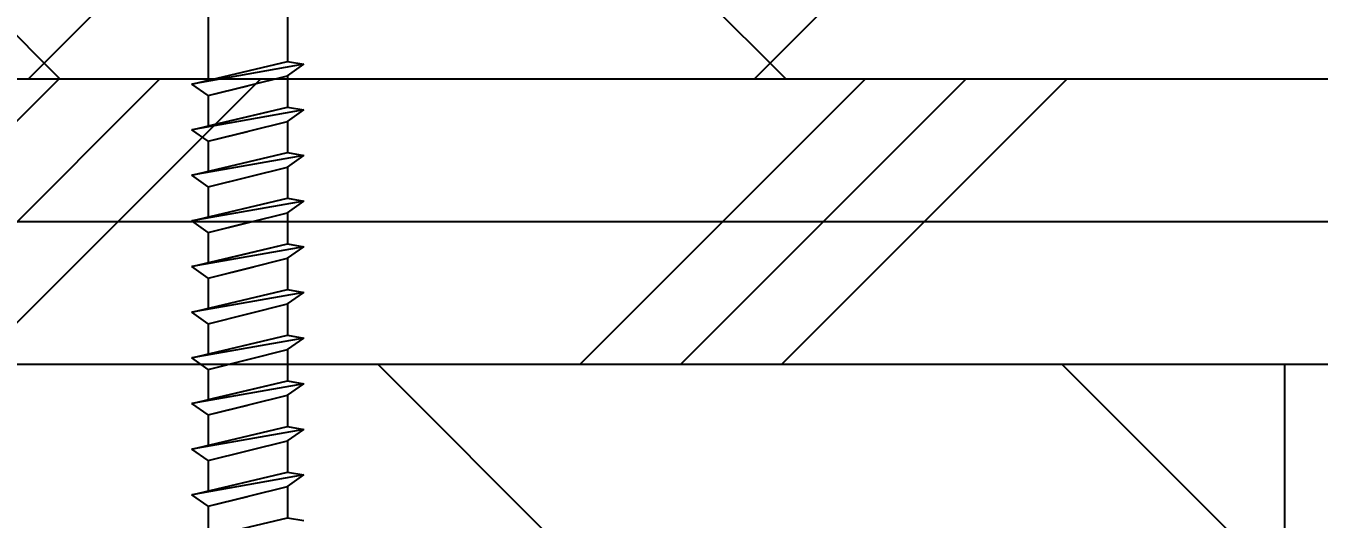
# Model space of a CAD drawing. Header units: inches. Extents: x -2661 to 42767, y -1222 to 9099.
# Drawn here: x 611.764 to 614.599, y 2357.125 to 2358.206 of the extents above; entities that cross this region are included whole.
import ezdxf
from ezdxf import colors
from ezdxf.entities.mleader import LeaderData, LeaderLine
from ezdxf.math import Vec2, Vec3

# ---------------------------------------------------------------- set-up
doc = ezdxf.new("R2010")
doc.units = ezdxf.units.IN
doc.header["$LTSCALE"] = 12
doc.header["$MEASUREMENT"] = 0
doc.layers.get('0').update_dxf_attribs({"linetype": 'CONTINUOUS'})
for name, color, linetype in [('S-ANNO-NOTE', 4, 'CONTINUOUS'), ('S-SIMPSON', 2, 'CONTINUOUS'), ('S-WOOD', 3, 'CONTINUOUS')]:
    doc.layers.add(name, color=color, linetype=linetype)
doc.layers.add('S-HATCH1', color=1, linetype='CONTINUOUS', transparency=0.5)
doc.styles.add('Arial', font='arial.ttf', dxfattribs={"width": 0.85})

# ---------------------------------------------------------------- blocks, each defined once
blk = doc.blocks.new('*U284')
h = blk.add_hatch()
h.set_pattern_fill('GLB', color=1, scale=1.5, pattern_type=2)
h.set_pattern_definition([(0, (0, 0), (0, 1.5), []), (315, (0, 0), (1.5, -3e-16), [2.12132, -2.12132]), (45, (0, 0), (1.5, -2e-16), [2.12132, -2.12132])])
h.paths.add_polyline_path([(0, 0), (5.5, 0), (5.5, 13.5), (0, 13.5)])
at = {"color": 4}
blk.add_lwpolyline([(0, 0), (5.5, 0), (5.5, 13.5), (0, 13.5)], close=True, dxfattribs=at)
blk = doc.blocks.new('SIP SCREW')
at = {"layer": 'S-SIMPSON'}
for p, q in [((-0.087, -0.536), (-0.087, -9.8775)), ((0.087, -0.5316), (0.087, -9.8363))]:
    blk.add_line(p, q, dxfattribs=at)
at = {"layer": 'S-SIMPSON', "color": 1}
for p, q in [((-0.123, -9.886), (0.087, -9.8363)), ((-0.123, -9.886), (0.087, -9.8363)), ((-0.123, -9.886), (0.087, -9.8363)), ((-0.123, -9.886), (0.087, -9.8363)), ((0.087, -9.8363), (0.123, -9.8427)), ((0.087, -9.8363), (0.123, -9.8427)), ((0.087, -9.8363), (0.123, -9.8427)), ((0.087, -9.8363), (0.123, -9.8427)), ((0.123, -9.8427), (-0.123, -9.886)), ((0.123, -9.8427), (-0.123, -9.886)), ((0.123, -9.8427), (-0.123, -9.886)), ((0.123, -9.8427), (-0.123, -9.886)), ((0.087, -9.8679), (0.123, -9.8427)), ((0.087, -9.8679), (0.123, -9.8427)), ((0.087, -9.8679), (0.123, -9.8427)), ((0.087, -9.8679), (0.123, -9.8427)), ((-0.087, -9.9112), (-0.123, -9.886)), ((-0.087, -9.9112), (-0.123, -9.886)), ((-0.087, -9.9112), (-0.123, -9.886)), ((-0.087, -9.9112), (-0.123, -9.886)), ((-0.087, -9.9112), (-0.123, -9.886)), ((-0.087, -9.9112), (0.087, -9.8679)), ((-0.087, -9.9112), (0.087, -9.8679)), ((-0.087, -9.9112), (0.087, -9.8679)), ((-0.087, -9.9112), (0.087, -9.8679)), ((-0.087, -9.9112), (0, -9.8896)), ((0.087, -9.8679), (0.087, -9.9363)), ((0.087, -9.8679), (0.087, -9.9363)), ((0.087, -9.8679), (0.087, -9.9363)), ((0.087, -9.8679), (0.087, -9.9363)), ((0.087, -9.8679), (0.087, -9.9363)), ((0.087, -9.8679), (0.087, -9.9363)), ((0.087, -9.8679), (0.087, -9.9363)), ((0.087, -9.8679), (0.087, -9.9363)), ((0.087, -9.8679), (0.087, -9.9363)), ((0.087, -9.8679), (0.087, -9.9363)), ((0.087, -9.8679), (0.087, -9.9363)), ((0.087, -9.8679), (0.087, -9.9363)), ((0.087, -9.8679), (0.087, -9.9363)), ((0.087, -9.8679), (0.087, -9.9363)), ((-0.087, -9.9112), (-0.087, -9.9775)), ((-0.087, -9.9112), (-0.087, -9.9775)), ((-0.087, -9.9112), (-0.087, -9.9775)), ((-0.087, -9.9112), (-0.087, -9.9775)), ((-0.087, -9.9112), (-0.087, -9.9775)), ((-0.087, -9.9112), (-0.087, -9.9775)), ((-0.087, -9.9112), (-0.087, -9.9775)), ((-0.087, -9.9112), (-0.087, -9.9775)), ((-0.087, -9.9112), (-0.087, -9.9775)), ((-0.087, -9.9112), (-0.087, -9.9775)), ((-0.087, -9.9112), (-0.087, -9.9775)), ((-0.087, -9.9112), (-0.087, -9.9775)), ((-0.087, -9.9112), (-0.087, -9.9775)), ((-0.087, -9.9112), (-0.087, -9.9775)), ((-0.087, -9.9112), (-0.087, -9.9775)), ((-0.087, -9.9112), (-0.087, -9.9775)), ((-0.123, -9.986), (0.087, -9.9363)), ((-0.123, -9.986), (0.087, -9.9363)), ((-0.123, -9.986), (0.087, -9.9363)), ((-0.123, -9.986), (0.087, -9.9363)), ((-0.123, -9.986), (0.087, -9.9363)), ((-0.123, -9.986), (0.087, -9.9363)), ((-0.123, -9.986), (0.087, -9.9363)), ((-0.123, -9.986), (0.087, -9.9363)), ((0.123, -9.9427), (-0.123, -9.986)), ((0.123, -9.9427), (-0.123, -9.986)), ((0.123, -9.9427), (-0.123, -9.986)), ((0.123, -9.9427), (-0.123, -9.986)), ((0.123, -9.9427), (-0.123, -9.986)), ((0.123, -9.9427), (-0.123, -9.986)), ((0.123, -9.9427), (-0.123, -9.986)), ((0.123, -9.9427), (-0.123, -9.986)), ((0.123, -9.9427), (-0.123, -9.986)), ((-0.087, -9.9775), (0.087, -9.9363)), ((0.087, -9.9363), (0.123, -9.9427)), ((0.087, -9.9363), (0.123, -9.9427)), ((0.087, -9.9363), (0.123, -9.9427)), ((0.087, -9.9363), (0.123, -9.9427)), ((0.087, -9.9363), (0.123, -9.9427)), ((0.087, -9.9363), (0.123, -9.9427)), ((0.087, -9.9363), (0.123, -9.9427)), ((0.087, -9.9363), (0.123, -9.9427)), ((0.087, -9.9363), (0.123, -9.9427)), ((0.087, -9.9679), (0.123, -9.9427)), ((0.087, -9.9679), (0.123, -9.9427)), ((0.087, -9.9679), (0.123, -9.9427)), ((0.087, -9.9679), (0.123, -9.9427)), ((0.087, -9.9679), (0.123, -9.9427)), ((0.087, -9.9679), (0.123, -9.9427)), ((0.087, -9.9679), (0.123, -9.9427)), ((0.087, -9.9679), (0.123, -9.9427)), ((0.087, -9.9679), (0.123, -9.9427)), ((-0.087, -10.0112), (0.087, -9.9679)), ((-0.087, -10.0112), (0.087, -9.9679)), ((-0.087, -10.0112), (0.087, -9.9679)), ((-0.087, -10.0112), (0.087, -9.9679)), ((-0.087, -10.0112), (0.087, -9.9679)), ((-0.087, -10.0112), (0.087, -9.9679)), ((-0.087, -10.0112), (0.087, -9.9679)), ((-0.087, -10.0112), (0.087, -9.9679)), ((-0.087, -10.0112), (0.087, -9.9679)), ((0.087, -9.9679), (0.087, -10.0363)), ((0.087, -9.9679), (0.087, -10.0363)), ((0.087, -9.9679), (0.087, -10.0363)), ((0.087, -9.9679), (0.087, -10.0363)), ((0.087, -9.9679), (0.087, -10.0363)), ((0.087, -9.9679), (0.087, -10.0363)), ((0.087, -9.9679), (0.087, -10.0363)), ((0.087, -9.9679), (0.087, -10.0363)), ((0.087, -9.9679), (0.087, -10.0363)), ((0.087, -9.9679), (0.087, -10.0363)), ((0.087, -9.9679), (0.087, -10.0363)), ((0.087, -9.9679), (0.087, -10.0363)), ((0.087, -9.9679), (0.087, -10.0363)), ((0.087, -9.9679), (0.087, -10.0363)), ((0.087, -9.9679), (0.087, -10.0363)), ((0.087, -9.9679), (0.087, -10.0363)), ((0.087, -9.9679), (0.087, -10.0363)), ((0.087, -9.9679), (0.087, -10.0363)), ((0.087, -9.9679), (0.087, -10.0363)), ((0.087, -9.9679), (0.087, -10.0363)), ((0.087, -9.9679), (0.087, -10.0363)), ((-0.087, -10.0112), (-0.123, -9.986)), ((-0.087, -10.0112), (-0.123, -9.986)), ((-0.087, -10.0112), (-0.123, -9.986)), ((-0.087, -10.0112), (-0.123, -9.986)), ((-0.087, -10.0112), (-0.123, -9.986)), ((-0.087, -10.0112), (-0.123, -9.986)), ((-0.087, -10.0112), (-0.123, -9.986)), ((-0.087, -10.0112), (-0.123, -9.986)), ((-0.087, -10.0112), (-0.123, -9.986)), ((-0.087, -10.0112), (-0.123, -9.986)), ((-0.087, -10.0112), (-0.123, -9.986)), ((-0.087, -10.0112), (-0.123, -9.986)), ((-0.087, -10.0112), (-0.123, -9.986)), ((-0.087, -10.0112), (0.013, -9.9863)), ((-0.087, -10.0112), (0.013, -9.9863)), ((-0.087, -10.0112), (0.013, -9.9863)), ((-0.087, -10.0112), (0, -9.9896)), ((-0.087, -10.0112), (-0.087, -10.0775)), ((-0.087, -10.0112), (-0.087, -10.0775)), ((-0.087, -10.0112), (-0.087, -10.0775)), ((-0.087, -10.0112), (-0.087, -10.0775)), ((-0.087, -10.0112), (-0.087, -10.0775)), ((-0.087, -10.0112), (-0.087, -10.0775)), ((-0.087, -10.0112), (-0.087, -10.0775)), ((-0.087, -10.0112), (-0.087, -10.0775)), ((-0.087, -10.0112), (-0.087, -10.0775)), ((-0.087, -10.0112), (-0.087, -10.0775)), ((-0.087, -10.0112), (-0.087, -10.0775)), ((-0.087, -10.0112), (-0.087, -10.0775)), ((-0.087, -10.0112), (-0.087, -10.0775)), ((-0.087, -10.0112), (-0.087, -10.0775)), ((-0.087, -10.0112), (-0.087, -10.0775)), ((-0.087, -10.0112), (-0.087, -10.0775)), ((-0.087, -10.0112), (-0.087, -10.0775)), ((-0.087, -10.0112), (-0.087, -10.0775)), ((-0.087, -10.0112), (-0.087, -10.0775)), ((-0.087, -10.0112), (-0.087, -10.0775)), ((-0.087, -10.0112), (-0.087, -10.0775)), ((-0.123, -10.086), (0.087, -10.0363)), ((-0.123, -10.086), (0.087, -10.0363)), ((-0.123, -10.086), (0.087, -10.0363)), ((-0.123, -10.086), (0.087, -10.0363)), ((-0.123, -10.086), (0.087, -10.0363)), ((-0.123, -10.086), (0.087, -10.0363)), ((-0.123, -10.086), (0.087, -10.0363)), ((-0.123, -10.086), (0.087, -10.0363)), ((-0.123, -10.086), (0.087, -10.0363)), ((-0.123, -10.086), (0.087, -10.0363)), ((-0.123, -10.086), (0.087, -10.0363)), ((-0.123, -10.086), (0.087, -10.0363)), ((0.123, -10.0427), (-0.123, -10.086)), ((0.123, -10.0427), (-0.123, -10.086)), ((0.123, -10.0427), (-0.123, -10.086)), ((0.123, -10.0427), (-0.123, -10.086)), ((0.123, -10.0427), (-0.123, -10.086)), ((0.123, -10.0427), (-0.123, -10.086)), ((0.123, -10.0427), (-0.123, -10.086)), ((0.123, -10.0427), (-0.123, -10.086)), ((0.123, -10.0427), (-0.123, -10.086)), ((0.123, -10.0427), (-0.123, -10.086)), ((0.123, -10.0427), (-0.123, -10.086)), ((0.123, -10.0427), (-0.123, -10.086)), ((0.087, -10.0363), (0.123, -10.0427)), ((0.087, -10.0363), (0.123, -10.0427)), ((0.087, -10.0363), (0.123, -10.0427)), ((0.087, -10.0363), (0.123, -10.0427)), ((0.087, -10.0363), (0.123, -10.0427)), ((0.087, -10.0363), (0.123, -10.0427)), ((0.087, -10.0363), (0.123, -10.0427)), ((0.087, -10.0363), (0.123, -10.0427)), ((0.087, -10.0363), (0.123, -10.0427)), ((0.087, -10.0363), (0.123, -10.0427)), ((0.087, -10.0363), (0.123, -10.0427)), ((0.087, -10.0363), (0.123, -10.0427)), ((0.087, -10.0679), (0.123, -10.0427)), ((0.087, -10.0679), (0.123, -10.0427)), ((0.087, -10.0679), (0.123, -10.0427)), ((0.087, -10.0679), (0.123, -10.0427)), ((0.087, -10.0679), (0.123, -10.0427)), ((0.087, -10.0679), (0.123, -10.0427)), ((0.087, -10.0679), (0.123, -10.0427)), ((0.087, -10.0679), (0.123, -10.0427)), ((0.087, -10.0679), (0.123, -10.0427)), ((0.087, -10.0679), (0.123, -10.0427)), ((0.087, -10.0679), (0.123, -10.0427)), ((0.087, -10.0679), (0.123, -10.0427)), ((-0.087, -10.1112), (-0.123, -10.086)), ((-0.087, -10.1112), (-0.123, -10.086)), ((-0.087, -10.1112), (-0.123, -10.086)), ((-0.087, -10.1112), (-0.123, -10.086)), ((-0.087, -10.1112), (-0.123, -10.086)), ((-0.087, -10.1112), (-0.123, -10.086)), ((-0.087, -10.1112), (-0.123, -10.086)), ((-0.087, -10.1112), (-0.123, -10.086)), ((-0.087, -10.1112), (-0.123, -10.086)), ((-0.087, -10.1112), (-0.123, -10.086)), ((-0.087, -10.1112), (-0.123, -10.086)), ((-0.087, -10.1112), (-0.123, -10.086)), ((-0.087, -10.1112), (-0.123, -10.086)), ((-0.087, -10.1112), (-0.123, -10.086)), ((-0.087, -10.1112), (-0.123, -10.086)), ((-0.087, -10.1112), (0.087, -10.0679)), ((-0.087, -10.1112), (0.087, -10.0679)), ((-0.087, -10.1112), (0.087, -10.0679)), ((-0.087, -10.1112), (0.087, -10.0679)), ((-0.087, -10.1112), (0.087, -10.0679)), ((-0.087, -10.1112), (0.087, -10.0679)), ((-0.087, -10.1112), (0.087, -10.0679)), ((-0.087, -10.1112), (0.087, -10.0679)), ((-0.087, -10.1112), (0.087, -10.0679)), ((-0.087, -10.1112), (0.087, -10.0679)), ((-0.087, -10.1112), (0.087, -10.0679)), ((-0.087, -10.1112), (0.087, -10.0679)), ((-0.087, -10.1112), (0.013, -10.0863)), ((-0.087, -10.1112), (0.013, -10.0863)), ((-0.087, -10.1112), (0.013, -10.0863)), ((0.087, -10.0679), (0.087, -10.1363)), ((0.087, -10.0679), (0.087, -10.1363)), ((0.087, -10.0679), (0.087, -10.1363)), ((0.087, -10.0679), (0.087, -10.1363)), ((0.087, -10.0679), (0.087, -10.1363)), ((0.087, -10.0679), (0.087, -10.1363)), ((0.087, -10.0679), (0.087, -10.1363)), ((0.087, -10.0679), (0.087, -10.1363)), ((0.087, -10.0679), (0.087, -10.1363)), ((0.087, -10.0679), (0.087, -10.1363)), ((0.087, -10.0679), (0.087, -10.1363)), ((0.087, -10.0679), (0.087, -10.1363)), ((0.087, -10.0679), (0.087, -10.1363)), ((0.087, -10.0679), (0.087, -10.1363)), ((0.087, -10.0679), (0.087, -10.1363)), ((0.087, -10.0679), (0.087, -10.1363)), ((0.087, -10.0679), (0.087, -10.1363)), ((0.087, -10.0679), (0.087, -10.1363)), ((0.087, -10.0679), (0.087, -10.1363)), ((0.087, -10.0679), (0.087, -10.1363)), ((0.087, -10.0679), (0.087, -10.1363)), ((0.087, -10.0679), (0.087, -10.1363)), ((0.087, -10.0679), (0.087, -10.1363)), ((0.087, -10.0679), (0.087, -10.1363)), ((0.087, -10.0679), (0.087, -10.1363)), ((-0.087, -10.1112), (-0.087, -10.1775)), ((-0.087, -10.1112), (-0.087, -10.1775)), ((-0.087, -10.1112), (-0.087, -10.1775)), ((-0.087, -10.1112), (-0.087, -10.1775)), ((-0.087, -10.1112), (-0.087, -10.1775)), ((-0.087, -10.1112), (-0.087, -10.1775)), ((-0.087, -10.1112), (-0.087, -10.1775)), ((-0.087, -10.1112), (-0.087, -10.1775)), ((-0.087, -10.1112), (-0.087, -10.1775)), ((-0.087, -10.1112), (-0.087, -10.1775)), ((-0.087, -10.1112), (-0.087, -10.1775)), ((-0.087, -10.1112), (-0.087, -10.1775)), ((-0.087, -10.1112), (-0.087, -10.1775)), ((-0.087, -10.1112), (-0.087, -10.1775)), ((-0.087, -10.1112), (-0.087, -10.1775)), ((-0.087, -10.1112), (-0.087, -10.1775)), ((-0.087, -10.1112), (-0.087, -10.1775)), ((-0.087, -10.1112), (-0.087, -10.1775)), ((-0.087, -10.1112), (-0.087, -10.1775)), ((-0.087, -10.1112), (-0.087, -10.1775)), ((-0.087, -10.1112), (-0.087, -10.1775)), ((-0.087, -10.1112), (-0.087, -10.1775)), ((-0.087, -10.1112), (-0.087, -10.1775)), ((-0.087, -10.1112), (-0.087, -10.1775)), ((-0.087, -10.1112), (-0.087, -10.1775)), ((-0.123, -10.186), (0.087, -10.1363)), ((-0.123, -10.186), (0.087, -10.1363)), ((-0.123, -10.186), (0.087, -10.1363)), ((-0.123, -10.186), (0.087, -10.1363)), ((-0.123, -10.186), (0.087, -10.1363)), ((-0.123, -10.186), (0.087, -10.1363)), ((-0.123, -10.186), (0.087, -10.1363)), ((-0.123, -10.186), (0.087, -10.1363)), ((-0.123, -10.186), (0.087, -10.1363)), ((-0.123, -10.186), (0.087, -10.1363)), ((-0.123, -10.186), (0.087, -10.1363)), ((-0.123, -10.186), (0.087, -10.1363)), ((-0.123, -10.186), (0.087, -10.1363)), ((-0.123, -10.186), (0.087, -10.1363)), ((-0.123, -10.186), (0.087, -10.1363)), ((-0.123, -10.186), (0.087, -10.1363)), ((-0.123, -10.186), (0.087, -10.1363)), ((-0.123, -10.186), (0.087, -10.1363)), ((-0.123, -10.186), (0.087, -10.1363)), ((0.123, -10.1427), (-0.123, -10.186)), ((0.123, -10.1427), (-0.123, -10.186)), ((0.123, -10.1427), (-0.123, -10.186)), ((0.123, -10.1427), (-0.123, -10.186)), ((0.123, -10.1427), (-0.123, -10.186)), ((0.123, -10.1427), (-0.123, -10.186)), ((0.123, -10.1427), (-0.123, -10.186)), ((0.123, -10.1427), (-0.123, -10.186)), ((0.123, -10.1427), (-0.123, -10.186)), ((0.123, -10.1427), (-0.123, -10.186)), ((0.123, -10.1427), (-0.123, -10.186)), ((0.123, -10.1427), (-0.123, -10.186)), ((0.123, -10.1427), (-0.123, -10.186)), ((0.123, -10.1427), (-0.123, -10.186)), ((0.123, -10.1427), (-0.123, -10.186)), ((0.123, -10.1427), (-0.123, -10.186)), ((0.123, -10.1427), (-0.123, -10.186)), ((0.123, -10.1427), (-0.123, -10.186)), ((0.123, -10.1427), (-0.123, -10.186)), ((0.087, -10.1363), (0.123, -10.1427)), ((0.087, -10.1363), (0.123, -10.1427)), ((0.087, -10.1363), (0.123, -10.1427)), ((0.087, -10.1363), (0.123, -10.1427)), ((0.087, -10.1363), (0.123, -10.1427)), ((0.087, -10.1363), (0.123, -10.1427)), ((0.087, -10.1363), (0.123, -10.1427)), ((0.087, -10.1363), (0.123, -10.1427)), ((0.087, -10.1363), (0.123, -10.1427)), ((0.087, -10.1363), (0.123, -10.1427)), ((0.087, -10.1363), (0.123, -10.1427)), ((0.087, -10.1363), (0.123, -10.1427)), ((0.087, -10.1363), (0.123, -10.1427)), ((0.087, -10.1363), (0.123, -10.1427)), ((0.087, -10.1363), (0.123, -10.1427)), ((0.087, -10.1363), (0.123, -10.1427)), ((0.087, -10.1363), (0.123, -10.1427)), ((0.087, -10.1363), (0.123, -10.1427)), ((0.087, -10.1363), (0.123, -10.1427)), ((0.087, -10.1679), (0.123, -10.1427)), ((0.087, -10.1679), (0.123, -10.1427)), ((0.087, -10.1679), (0.123, -10.1427)), ((0.087, -10.1679), (0.123, -10.1427)), ((0.087, -10.1679), (0.123, -10.1427)), ((0.087, -10.1679), (0.123, -10.1427)), ((0.087, -10.1679), (0.123, -10.1427)), ((0.087, -10.1679), (0.123, -10.1427)), ((0.087, -10.1679), (0.123, -10.1427)), ((0.087, -10.1679), (0.123, -10.1427)), ((0.087, -10.1679), (0.123, -10.1427)), ((0.087, -10.1679), (0.123, -10.1427)), ((0.087, -10.1679), (0.123, -10.1427)), ((0.087, -10.1679), (0.123, -10.1427)), ((0.087, -10.1679), (0.123, -10.1427)), ((0.087, -10.1679), (0.123, -10.1427)), ((0.087, -10.1679), (0.123, -10.1427)), ((0.087, -10.1679), (0.123, -10.1427)), ((0.087, -10.1679), (0.123, -10.1427)), ((-0.087, -10.2112), (0.087, -10.1679)), ((-0.087, -10.2112), (0.087, -10.1679)), ((-0.087, -10.2112), (0.087, -10.1679)), ((-0.087, -10.2112), (0.087, -10.1679)), ((-0.087, -10.2112), (0.087, -10.1679)), ((-0.087, -10.2112), (0.087, -10.1679)), ((-0.087, -10.2112), (0.087, -10.1679)), ((-0.087, -10.2112), (0.087, -10.1679)), ((-0.087, -10.2112), (0.087, -10.1679)), ((-0.087, -10.2112), (0.087, -10.1679)), ((-0.087, -10.2112), (0.087, -10.1679)), ((-0.087, -10.2112), (0.087, -10.1679)), ((-0.087, -10.2112), (0.087, -10.1679)), ((-0.087, -10.2112), (0.087, -10.1679)), ((-0.087, -10.2112), (0.087, -10.1679)), ((-0.087, -10.2112), (0.087, -10.1679)), ((-0.087, -10.2112), (0.087, -10.1679)), ((-0.087, -10.2112), (0.087, -10.1679)), ((-0.087, -10.2112), (0.087, -10.1679)), ((0.087, -10.1679), (0.087, -10.2363)), ((0.087, -10.1679), (0.087, -10.2363)), ((0.087, -10.1679), (0.087, -10.2363)), ((0.087, -10.1679), (0.087, -10.2363)), ((0.087, -10.1679), (0.087, -10.2363)), ((0.087, -10.1679), (0.087, -10.2363)), ((0.087, -10.1679), (0.087, -10.2363)), ((0.087, -10.1679), (0.087, -10.2363)), ((0.087, -10.1679), (0.087, -10.2363)), ((0.087, -10.1679), (0.087, -10.2363)), ((0.087, -10.1679), (0.087, -10.2363)), ((0.087, -10.1679), (0.087, -10.2363)), ((-0.087, -10.2112), (-0.123, -10.186)), ((-0.087, -10.2112), (-0.123, -10.186)), ((-0.087, -10.2112), (-0.123, -10.186)), ((-0.087, -10.2112), (-0.123, -10.186)), ((-0.087, -10.2112), (-0.123, -10.186)), ((-0.087, -10.2112), (-0.123, -10.186)), ((-0.087, -10.2112), (-0.123, -10.186)), ((-0.087, -10.2112), (-0.123, -10.186)), ((-0.087, -10.2112), (-0.123, -10.186)), ((-0.087, -10.2112), (-0.123, -10.186)), ((-0.087, -10.2112), (-0.123, -10.186)), ((-0.087, -10.2112), (-0.123, -10.186)), ((-0.087, -10.2112), (-0.123, -10.186)), ((-0.087, -10.2112), (-0.123, -10.186)), ((-0.087, -10.2112), (-0.123, -10.186)), ((-0.087, -10.2112), (-0.123, -10.186)), ((-0.087, -10.2112), (-0.123, -10.186)), ((-0.087, -10.2112), (-0.123, -10.186)), ((-0.087, -10.2112), (-0.123, -10.186)), ((-0.087, -10.2112), (-0.123, -10.186)), ((-0.087, -10.2112), (-0.123, -10.186)), ((-0.087, -10.2112), (-0.123, -10.186)), ((-0.087, -10.2112), (-0.123, -10.186)), ((-0.087, -10.2112), (0, -10.1896)), ((-0.087, -10.2112), (0, -10.1896)), ((-0.087, -10.2112), (0, -10.1896)), ((-0.087, -10.2112), (0, -10.1896)), ((-0.087, -10.2112), (-0.087, -10.2775)), ((-0.087, -10.2112), (-0.087, -10.2775)), ((-0.087, -10.2112), (-0.087, -10.2775)), ((-0.087, -10.2112), (-0.087, -10.2775)), ((-0.087, -10.2112), (-0.087, -10.2775)), ((-0.087, -10.2112), (-0.087, -10.2775)), ((-0.087, -10.2112), (-0.087, -10.2775)), ((-0.087, -10.2112), (-0.087, -10.2775)), ((-0.087, -10.2112), (-0.087, -10.2775)), ((-0.087, -10.2112), (-0.087, -10.2775)), ((-0.087, -10.2112), (-0.087, -10.2775)), ((-0.087, -10.2112), (-0.087, -10.2775)), ((-0.087, -10.2112), (-0.087, -10.2775)), ((-0.087, -10.2112), (-0.087, -10.2775)), ((-0.123, -10.286), (0.087, -10.2363)), ((-0.123, -10.286), (0.087, -10.2363)), ((-0.123, -10.286), (0.087, -10.2363)), ((-0.123, -10.286), (0.087, -10.2363)), ((-0.123, -10.286), (0.087, -10.2363)), ((-0.123, -10.286), (0.087, -10.2363)), ((-0.123, -10.286), (0.087, -10.2363)), ((-0.123, -10.286), (0.087, -10.2363)), ((0.123, -10.2427), (-0.123, -10.286)), ((0.123, -10.2427), (-0.123, -10.286)), ((0.123, -10.2427), (-0.123, -10.286)), ((0.123, -10.2427), (-0.123, -10.286)), ((0.123, -10.2427), (-0.123, -10.286)), ((0.123, -10.2427), (-0.123, -10.286)), ((0.123, -10.2427), (-0.123, -10.286)), ((0.123, -10.2427), (-0.123, -10.286)), ((0.123, -10.2427), (-0.123, -10.286)), ((-0.087, -10.2775), (0.087, -10.2363)), ((0.087, -10.2363), (0.123, -10.2427)), ((0.087, -10.2363), (0.123, -10.2427)), ((0.087, -10.2363), (0.123, -10.2427)), ((0.087, -10.2363), (0.123, -10.2427)), ((0.087, -10.2363), (0.123, -10.2427)), ((0.087, -10.2363), (0.123, -10.2427)), ((0.087, -10.2363), (0.123, -10.2427)), ((0.087, -10.2363), (0.123, -10.2427)), ((0.087, -10.2363), (0.123, -10.2427)), ((0.087, -10.2679), (0.123, -10.2427)), ((0.087, -10.2679), (0.123, -10.2427)), ((0.087, -10.2679), (0.123, -10.2427)), ((0.087, -10.2679), (0.123, -10.2427)), ((0.087, -10.2679), (0.123, -10.2427)), ((0.087, -10.2679), (0.123, -10.2427)), ((0.087, -10.2679), (0.123, -10.2427)), ((0.087, -10.2679), (0.123, -10.2427)), ((0.087, -10.2679), (0.123, -10.2427)), ((-0.087, -10.3112), (-0.123, -10.286)), ((-0.087, -10.3112), (-0.123, -10.286)), ((-0.087, -10.3112), (-0.123, -10.286)), ((-0.087, -10.3112), (-0.123, -10.286)), ((-0.087, -10.3112), (-0.123, -10.286)), ((-0.087, -10.3112), (-0.123, -10.286)), ((-0.087, -10.3112), (-0.123, -10.286)), ((-0.087, -10.3112), (-0.123, -10.286)), ((-0.087, -10.3112), (-0.123, -10.286)), ((-0.087, -10.3112), (-0.123, -10.286)), ((-0.087, -10.3112), (-0.123, -10.286)), ((-0.087, -10.3112), (-0.123, -10.286)), ((-0.087, -10.3112), (-0.123, -10.286)), ((-0.087, -10.3112), (0.087, -10.2679)), ((-0.087, -10.3112), (0.087, -10.2679)), ((-0.087, -10.3112), (0.087, -10.2679)), ((-0.087, -10.3112), (0.087, -10.2679)), ((-0.087, -10.3112), (0.087, -10.2679)), ((-0.087, -10.3112), (0.087, -10.2679)), ((-0.087, -10.3112), (0.087, -10.2679)), ((-0.087, -10.3112), (0.087, -10.2679)), ((-0.087, -10.3112), (0.087, -10.2679)), ((-0.087, -10.3112), (0.013, -10.2863)), ((-0.087, -10.3112), (0.013, -10.2863)), ((-0.087, -10.3112), (0.013, -10.2863)), ((-0.087, -10.3112), (0, -10.2896)), ((0.087, -10.2679), (0.087, -10.3363)), ((0.087, -10.2679), (0.087, -10.3363)), ((0.087, -10.2679), (0.087, -10.3363)), ((0.087, -10.2679), (0.087, -10.3363)), ((0.087, -10.2679), (0.087, -10.3363)), ((0.087, -10.2679), (0.087, -10.3363)), ((0.087, -10.2679), (0.087, -10.3363)), ((0.087, -10.2679), (0.087, -10.3363)), ((0.087, -10.2679), (0.087, -10.3363)), ((0.087, -10.2679), (0.087, -10.3363)), ((0.087, -10.2679), (0.087, -10.3363)), ((0.087, -10.2679), (0.087, -10.3363)), ((0.087, -10.2679), (0.087, -10.3363)), ((0.087, -10.2679), (0.087, -10.3363)), ((0.087, -10.2679), (0.087, -10.3363)), ((0.087, -10.2679), (0.087, -10.3363)), ((0.087, -10.2679), (0.087, -10.3363)), ((-0.087, -10.3112), (-0.087, -10.3775)), ((-0.087, -10.3112), (-0.087, -10.3775)), ((-0.087, -10.3112), (-0.087, -10.3775)), ((-0.087, -10.3112), (-0.087, -10.3775)), ((-0.087, -10.3112), (-0.087, -10.3775)), ((-0.087, -10.3112), (-0.087, -10.3775)), ((-0.087, -10.3112), (-0.087, -10.3775)), ((-0.087, -10.3112), (-0.087, -10.3775)), ((-0.087, -10.3112), (-0.087, -10.3775)), ((-0.087, -10.3112), (-0.087, -10.3775)), ((-0.087, -10.3112), (-0.087, -10.3775)), ((-0.087, -10.3112), (-0.087, -10.3775)), ((-0.087, -10.3112), (-0.087, -10.3775)), ((-0.087, -10.3112), (-0.087, -10.3775)), ((-0.087, -10.3112), (-0.087, -10.3775)), ((-0.087, -10.3112), (-0.087, -10.3775)), ((-0.123, -10.386), (0.087, -10.3363)), ((-0.123, -10.386), (0.087, -10.3363)), ((-0.123, -10.386), (0.087, -10.3363)), ((-0.123, -10.386), (0.087, -10.3363)), ((-0.123, -10.386), (0.087, -10.3363)), ((-0.123, -10.386), (0.087, -10.3363)), ((-0.123, -10.386), (0.087, -10.3363)), ((-0.123, -10.386), (0.087, -10.3363)), ((-0.123, -10.386), (0.087, -10.3363)), ((-0.123, -10.386), (0.087, -10.3363)), ((-0.123, -10.386), (0.087, -10.3363)), ((-0.123, -10.386), (0.087, -10.3363)), ((0.123, -10.3427), (-0.123, -10.386)), ((0.123, -10.3427), (-0.123, -10.386)), ((0.123, -10.3427), (-0.123, -10.386)), ((0.123, -10.3427), (-0.123, -10.386)), ((0.123, -10.3427), (-0.123, -10.386)), ((0.123, -10.3427), (-0.123, -10.386)), ((0.123, -10.3427), (-0.123, -10.386)), ((0.123, -10.3427), (-0.123, -10.386)), ((0.123, -10.3427), (-0.123, -10.386)), ((0.123, -10.3427), (-0.123, -10.386)), ((0.123, -10.3427), (-0.123, -10.386)), ((0.123, -10.3427), (-0.123, -10.386)), ((0.087, -10.3363), (0.123, -10.3427)), ((0.087, -10.3363), (0.123, -10.3427)), ((0.087, -10.3363), (0.123, -10.3427)), ((0.087, -10.3363), (0.123, -10.3427)), ((0.087, -10.3363), (0.123, -10.3427)), ((0.087, -10.3363), (0.123, -10.3427)), ((0.087, -10.3363), (0.123, -10.3427)), ((0.087, -10.3363), (0.123, -10.3427)), ((0.087, -10.3363), (0.123, -10.3427)), ((0.087, -10.3363), (0.123, -10.3427)), ((0.087, -10.3363), (0.123, -10.3427)), ((0.087, -10.3363), (0.123, -10.3427)), ((0.087, -10.3679), (0.123, -10.3427)), ((0.087, -10.3679), (0.123, -10.3427)), ((0.087, -10.3679), (0.123, -10.3427)), ((0.087, -10.3679), (0.123, -10.3427)), ((0.087, -10.3679), (0.123, -10.3427)), ((0.087, -10.3679), (0.123, -10.3427)), ((0.087, -10.3679), (0.123, -10.3427)), ((0.087, -10.3679), (0.123, -10.3427)), ((0.087, -10.3679), (0.123, -10.3427)), ((0.087, -10.3679), (0.123, -10.3427)), ((0.087, -10.3679), (0.123, -10.3427)), ((0.087, -10.3679), (0.123, -10.3427)), ((-0.087, -10.4112), (0.087, -10.3679)), ((-0.087, -10.4112), (0.087, -10.3679)), ((-0.087, -10.4112), (0.087, -10.3679)), ((-0.087, -10.4112), (0.087, -10.3679)), ((-0.087, -10.4112), (0.087, -10.3679)), ((-0.087, -10.4112), (0.087, -10.3679)), ((-0.087, -10.4112), (0.087, -10.3679)), ((-0.087, -10.4112), (0.087, -10.3679)), ((-0.087, -10.4112), (0.087, -10.3679)), ((-0.087, -10.4112), (0.087, -10.3679)), ((-0.087, -10.4112), (0.087, -10.3679)), ((-0.087, -10.4112), (0.087, -10.3679)), ((0.087, -10.3679), (0.087, -10.4363)), ((0.087, -10.3679), (0.087, -10.4363)), ((0.087, -10.3679), (0.087, -10.4363)), ((0.087, -10.3679), (0.087, -10.4363)), ((0.087, -10.3679), (0.087, -10.4363)), ((0.087, -10.3679), (0.087, -10.4363)), ((0.087, -10.3679), (0.087, -10.4363)), ((0.087, -10.3679), (0.087, -10.4363)), ((0.087, -10.3679), (0.087, -10.4363)), ((0.087, -10.3679), (0.087, -10.4363)), ((0.087, -10.3679), (0.087, -10.4363)), ((0.087, -10.3679), (0.087, -10.4363)), ((0.087, -10.3679), (0.087, -10.4363)), ((0.087, -10.3679), (0.087, -10.4363)), ((0.087, -10.3679), (0.087, -10.4363)), ((0.087, -10.3679), (0.087, -10.4363)), ((0.087, -10.3679), (0.087, -10.4363)), ((-0.087, -10.4112), (-0.123, -10.386)), ((-0.087, -10.4112), (-0.123, -10.386)), ((-0.087, -10.4112), (-0.123, -10.386)), ((-0.087, -10.4112), (-0.123, -10.386)), ((-0.087, -10.4112), (-0.123, -10.386)), ((-0.087, -10.4112), (-0.123, -10.386)), ((-0.087, -10.4112), (-0.123, -10.386)), ((-0.087, -10.4112), (-0.123, -10.386)), ((-0.087, -10.4112), (-0.123, -10.386)), ((-0.087, -10.4112), (-0.123, -10.386)), ((-0.087, -10.4112), (-0.123, -10.386)), ((-0.087, -10.4112), (-0.123, -10.386)), ((-0.087, -10.4112), (-0.087, -10.4775)), ((-0.087, -10.4112), (-0.087, -10.4775)), ((-0.087, -10.4112), (-0.087, -10.4775)), ((-0.087, -10.4112), (-0.087, -10.4775)), ((-0.087, -10.4112), (-0.087, -10.4775)), ((-0.087, -10.4112), (-0.087, -10.4775)), ((-0.087, -10.4112), (-0.087, -10.4775)), ((-0.087, -10.4112), (-0.087, -10.4775)), ((-0.087, -10.4112), (-0.087, -10.4775)), ((-0.087, -10.4112), (-0.087, -10.4775)), ((-0.087, -10.4112), (-0.087, -10.4775)), ((-0.087, -10.4112), (-0.087, -10.4775)), ((-0.087, -10.4112), (-0.087, -10.4775)), ((-0.087, -10.4112), (-0.087, -10.4775)), ((-0.087, -10.4112), (-0.087, -10.4775)), ((-0.087, -10.4112), (-0.087, -10.4775)), ((-0.087, -10.4112), (-0.087, -10.4775)), ((-0.123, -10.486), (0.087, -10.4363)), ((-0.123, -10.486), (0.087, -10.4363)), ((-0.123, -10.486), (0.087, -10.4363)), ((-0.123, -10.486), (0.087, -10.4363)), ((-0.123, -10.486), (0.087, -10.4363)), ((-0.123, -10.486), (0.087, -10.4363)), ((-0.123, -10.486), (0.087, -10.4363)), ((-0.123, -10.486), (0.087, -10.4363)), ((-0.123, -10.486), (0.087, -10.4363)), ((-0.123, -10.486), (0.087, -10.4363)), ((-0.123, -10.486), (0.087, -10.4363)), ((-0.123, -10.486), (0.087, -10.4363)), ((-0.123, -10.486), (0.087, -10.4363)), ((-0.123, -10.486), (0.087, -10.4363)), ((-0.123, -10.486), (0.087, -10.4363)), ((0.123, -10.4427), (-0.123, -10.486)), ((0.123, -10.4427), (-0.123, -10.486)), ((0.123, -10.4427), (-0.123, -10.486)), ((0.123, -10.4427), (-0.123, -10.486)), ((0.123, -10.4427), (-0.123, -10.486)), ((0.123, -10.4427), (-0.123, -10.486)), ((0.123, -10.4427), (-0.123, -10.486)), ((0.123, -10.4427), (-0.123, -10.486)), ((0.123, -10.4427), (-0.123, -10.486)), ((0.123, -10.4427), (-0.123, -10.486)), ((0.123, -10.4427), (-0.123, -10.486)), ((0.123, -10.4427), (-0.123, -10.486)), ((0.123, -10.4427), (-0.123, -10.486)), ((0.123, -10.4427), (-0.123, -10.486)), ((0.123, -10.4427), (-0.123, -10.486)), ((0.087, -10.4363), (0.123, -10.4427)), ((0.087, -10.4363), (0.123, -10.4427)), ((0.087, -10.4363), (0.123, -10.4427)), ((0.087, -10.4363), (0.123, -10.4427)), ((0.087, -10.4363), (0.123, -10.4427)), ((0.087, -10.4363), (0.123, -10.4427)), ((0.087, -10.4363), (0.123, -10.4427)), ((0.087, -10.4363), (0.123, -10.4427)), ((0.087, -10.4363), (0.123, -10.4427)), ((0.087, -10.4363), (0.123, -10.4427)), ((0.087, -10.4363), (0.123, -10.4427)), ((0.087, -10.4363), (0.123, -10.4427)), ((0.087, -10.4363), (0.123, -10.4427)), ((0.087, -10.4363), (0.123, -10.4427)), ((0.087, -10.4363), (0.123, -10.4427)), ((0.087, -10.4679), (0.123, -10.4427)), ((0.087, -10.4679), (0.123, -10.4427)), ((0.087, -10.4679), (0.123, -10.4427)), ((0.087, -10.4679), (0.123, -10.4427)), ((0.087, -10.4679), (0.123, -10.4427)), ((0.087, -10.4679), (0.123, -10.4427)), ((0.087, -10.4679), (0.123, -10.4427)), ((0.087, -10.4679), (0.123, -10.4427)), ((0.087, -10.4679), (0.123, -10.4427)), ((0.087, -10.4679), (0.123, -10.4427)), ((0.087, -10.4679), (0.123, -10.4427)), ((0.087, -10.4679), (0.123, -10.4427)), ((0.087, -10.4679), (0.123, -10.4427)), ((0.087, -10.4679), (0.123, -10.4427)), ((0.087, -10.4679), (0.123, -10.4427)), ((-0.087, -10.5112), (-0.123, -10.486)), ((-0.087, -10.5112), (-0.123, -10.486)), ((-0.087, -10.5112), (-0.123, -10.486)), ((-0.087, -10.5112), (-0.123, -10.486)), ((-0.087, -10.5112), (-0.123, -10.486)), ((-0.087, -10.5112), (-0.123, -10.486)), ((-0.087, -10.5112), (-0.123, -10.486)), ((-0.087, -10.5112), (-0.123, -10.486)), ((-0.087, -10.5112), (-0.123, -10.486)), ((-0.087, -10.5112), (-0.123, -10.486)), ((-0.087, -10.5112), (-0.123, -10.486)), ((-0.087, -10.5112), (-0.123, -10.486)), ((-0.087, -10.5112), (-0.123, -10.486)), ((-0.087, -10.5112), (-0.123, -10.486)), ((-0.087, -10.5112), (-0.123, -10.486)), ((-0.087, -10.5112), (-0.123, -10.486)), ((-0.087, -10.5112), (-0.123, -10.486)), ((-0.087, -10.5112), (-0.123, -10.486)), ((-0.087, -10.5112), (0.087, -10.4679)), ((-0.087, -10.5112), (0.087, -10.4679)), ((-0.087, -10.5112), (0.087, -10.4679)), ((-0.087, -10.5112), (0.087, -10.4679)), ((-0.087, -10.5112), (0.087, -10.4679)), ((-0.087, -10.5112), (0.087, -10.4679)), ((-0.087, -10.5112), (0.087, -10.4679)), ((-0.087, -10.5112), (0.087, -10.4679)), ((-0.087, -10.5112), (0.087, -10.4679)), ((-0.087, -10.5112), (0.087, -10.4679)), ((-0.087, -10.5112), (0.087, -10.4679)), ((-0.087, -10.5112), (0.087, -10.4679)), ((-0.087, -10.5112), (0.087, -10.4679)), ((-0.087, -10.5112), (0.087, -10.4679)), ((-0.087, -10.5112), (0.087, -10.4679)), ((-0.087, -10.5112), (0, -10.4896)), ((-0.087, -10.5112), (0, -10.4896)), ((-0.087, -10.5112), (0, -10.4896)), ((0.087, -10.4679), (0.087, -10.5363)), ((0.087, -10.4679), (0.087, -10.5363)), ((0.087, -10.4679), (0.087, -10.5363)), ((0.087, -10.4679), (0.087, -10.5363)), ((0.087, -10.4679), (0.087, -10.5363)), ((0.087, -10.4679), (0.087, -10.5363)), ((0.087, -10.4679), (0.087, -10.5363)), ((0.087, -10.4679), (0.087, -10.5363)), ((0.087, -10.4679), (0.087, -10.5363)), ((0.087, -10.4679), (0.087, -10.5363)), ((0.087, -10.4679), (0.087, -10.5363)), ((0.087, -10.4679), (0.087, -10.5363)), ((0.087, -10.4679), (0.087, -10.5363)), ((0.087, -10.4679), (0.087, -10.5363)), ((0.087, -10.4679), (0.087, -10.5363)), ((0.087, -10.4679), (0.087, -10.5363)), ((0.087, -10.4679), (0.087, -10.5363)), ((0.087, -10.4679), (0.087, -10.5363)), ((-0.087, -10.5112), (-0.087, -10.5775)), ((-0.087, -10.5112), (-0.087, -10.5775)), ((-0.087, -10.5112), (-0.087, -10.5775)), ((-0.087, -10.5112), (-0.087, -10.5775)), ((-0.087, -10.5112), (-0.087, -10.5775)), ((-0.087, -10.5112), (-0.087, -10.5775)), ((-0.087, -10.5112), (-0.087, -10.5775)), ((-0.087, -10.5112), (-0.087, -10.5775)), ((-0.087, -10.5112), (-0.087, -10.5775)), ((-0.087, -10.5112), (-0.087, -10.5775)), ((-0.087, -10.5112), (-0.087, -10.5775)), ((-0.087, -10.5112), (-0.087, -10.5775)), ((-0.123, -10.586), (0.087, -10.5363)), ((-0.123, -10.586), (0.087, -10.5363)), ((-0.123, -10.586), (0.087, -10.5363)), ((-0.123, -10.586), (0.087, -10.5363)), ((-0.123, -10.586), (0.087, -10.5363)), ((-0.123, -10.586), (0.087, -10.5363)), ((-0.123, -10.586), (0.087, -10.5363)), ((-0.123, -10.586), (0.087, -10.5363)), ((0.123, -10.5427), (-0.123, -10.586)), ((0.123, -10.5427), (-0.123, -10.586)), ((0.123, -10.5427), (-0.123, -10.586)), ((0.123, -10.5427), (-0.123, -10.586)), ((0.123, -10.5427), (-0.123, -10.586)), ((0.123, -10.5427), (-0.123, -10.586)), ((0.123, -10.5427), (-0.123, -10.586)), ((0.123, -10.5427), (-0.123, -10.586)), ((0.123, -10.5427), (-0.123, -10.586)), ((-0.087, -10.5775), (0.087, -10.5363)), ((0.087, -10.5363), (0.123, -10.5427)), ((0.087, -10.5363), (0.123, -10.5427)), ((0.087, -10.5363), (0.123, -10.5427)), ((0.087, -10.5363), (0.123, -10.5427)), ((0.087, -10.5363), (0.123, -10.5427)), ((0.087, -10.5363), (0.123, -10.5427)), ((0.087, -10.5363), (0.123, -10.5427)), ((0.087, -10.5363), (0.123, -10.5427)), ((0.087, -10.5363), (0.123, -10.5427)), ((0.087, -10.5679), (0.123, -10.5427)), ((0.087, -10.5679), (0.123, -10.5427)), ((0.087, -10.5679), (0.123, -10.5427)), ((0.087, -10.5679), (0.123, -10.5427)), ((0.087, -10.5679), (0.123, -10.5427)), ((0.087, -10.5679), (0.123, -10.5427)), ((0.087, -10.5679), (0.123, -10.5427)), ((0.087, -10.5679), (0.123, -10.5427)), ((0.087, -10.5679), (0.123, -10.5427)), ((-0.087, -10.6112), (0.087, -10.5679)), ((-0.087, -10.6112), (0.087, -10.5679)), ((-0.087, -10.6112), (0.087, -10.5679)), ((-0.087, -10.6112), (0.087, -10.5679)), ((-0.087, -10.6112), (0.087, -10.5679)), ((-0.087, -10.6112), (0.087, -10.5679)), ((-0.087, -10.6112), (0.087, -10.5679)), ((-0.087, -10.6112), (0.087, -10.5679)), ((-0.087, -10.6112), (0.087, -10.5679)), ((0.087, -10.5679), (0.087, -10.6363)), ((0.087, -10.5679), (0.087, -10.6363)), ((0.087, -10.5679), (0.087, -10.6363)), ((0.087, -10.5679), (0.087, -10.6363)), ((0.087, -10.5679), (0.087, -10.6363)), ((0.087, -10.5679), (0.087, -10.6363)), ((0.087, -10.5679), (0.087, -10.6363)), ((0.087, -10.5679), (0.087, -10.6363)), ((0.087, -10.5679), (0.087, -10.6363)), ((0.087, -10.5679), (0.087, -10.6363)), ((0.087, -10.5679), (0.087, -10.6363)), ((0.087, -10.5679), (0.087, -10.6363)), ((0.087, -10.5679), (0.087, -10.6363)), ((-0.087, -10.6112), (-0.123, -10.586)), ((-0.087, -10.6112), (-0.123, -10.586)), ((-0.087, -10.6112), (-0.123, -10.586)), ((-0.087, -10.6112), (-0.123, -10.586)), ((-0.087, -10.6112), (-0.123, -10.586)), ((-0.087, -10.6112), (-0.123, -10.586)), ((-0.087, -10.6112), (-0.123, -10.586)), ((-0.087, -10.6112), (-0.123, -10.586)), ((-0.087, -10.6112), (-0.123, -10.586)), ((-0.087, -10.6112), (-0.123, -10.586)), ((-0.087, -10.6112), (-0.123, -10.586)), ((-0.087, -10.6112), (-0.123, -10.586)), ((-0.087, -10.6112), (-0.123, -10.586)), ((-0.087, -10.6112), (0.013, -10.5863)), ((-0.087, -10.6112), (0.013, -10.5863)), ((-0.087, -10.6112), (0.013, -10.5863)), ((-0.087, -10.6112), (0, -10.5896)), ((-0.087, -10.6112), (-0.087, -10.6775)), ((-0.087, -10.6112), (-0.087, -10.6775)), ((-0.087, -10.6112), (-0.087, -10.6775)), ((-0.087, -10.6112), (-0.087, -10.6775)), ((-0.087, -10.6112), (-0.087, -10.6775)), ((-0.087, -10.6112), (-0.087, -10.6775)), ((-0.087, -10.6112), (-0.087, -10.6775)), ((-0.087, -10.6112), (-0.087, -10.6775)), ((-0.087, -10.6112), (-0.087, -10.6775)), ((-0.087, -10.6112), (-0.087, -10.6775)), ((-0.087, -10.6112), (-0.087, -10.6775)), ((-0.123, -10.686), (0.087, -10.6363)), ((-0.123, -10.686), (0.087, -10.6363)), ((-0.123, -10.686), (0.087, -10.6363)), ((-0.123, -10.686), (0.087, -10.6363)), ((-0.123, -10.686), (0.087, -10.6363)), ((-0.123, -10.686), (0.087, -10.6363)), ((-0.123, -10.686), (0.087, -10.6363)), ((-0.123, -10.686), (0.087, -10.6363)), ((-0.123, -10.686), (0.087, -10.6363)), ((0.123, -10.6427), (-0.123, -10.686)), ((0.123, -10.6427), (-0.123, -10.686)), ((0.123, -10.6427), (-0.123, -10.686)), ((0.123, -10.6427), (-0.123, -10.686)), ((0.123, -10.6427), (-0.123, -10.686)), ((0.123, -10.6427), (-0.123, -10.686)), ((0.123, -10.6427), (-0.123, -10.686)), ((0.123, -10.6427), (-0.123, -10.686)), ((0.123, -10.6427), (-0.123, -10.686)), ((0.087, -10.6363), (0.123, -10.6427)), ((0.087, -10.6363), (0.123, -10.6427)), ((0.087, -10.6363), (0.123, -10.6427)), ((0.087, -10.6363), (0.123, -10.6427)), ((0.087, -10.6363), (0.123, -10.6427)), ((0.087, -10.6363), (0.123, -10.6427)), ((0.087, -10.6363), (0.123, -10.6427)), ((0.087, -10.6363), (0.123, -10.6427)), ((0.087, -10.6363), (0.123, -10.6427)), ((0.087, -10.6679), (0.123, -10.6427)), ((0.087, -10.6679), (0.123, -10.6427)), ((0.087, -10.6679), (0.123, -10.6427)), ((0.087, -10.6679), (0.123, -10.6427)), ((0.087, -10.6679), (0.123, -10.6427)), ((0.087, -10.6679), (0.123, -10.6427)), ((0.087, -10.6679), (0.123, -10.6427)), ((0.087, -10.6679), (0.123, -10.6427)), ((0.087, -10.6679), (0.123, -10.6427)), ((-0.087, -10.7112), (-0.123, -10.686)), ((-0.087, -10.7112), (-0.123, -10.686)), ((-0.087, -10.7112), (-0.123, -10.686)), ((-0.087, -10.7112), (-0.123, -10.686)), ((-0.087, -10.7112), (-0.123, -10.686)), ((-0.087, -10.7112), (-0.123, -10.686)), ((-0.087, -10.7112), (-0.123, -10.686)), ((-0.087, -10.7112), (-0.123, -10.686)), ((-0.087, -10.7112), (-0.123, -10.686)), ((-0.087, -10.7112), (0.087, -10.6679)), ((-0.087, -10.7112), (0.087, -10.6679)), ((-0.087, -10.7112), (0.087, -10.6679)), ((-0.087, -10.7112), (0.087, -10.6679)), ((-0.087, -10.7112), (0.087, -10.6679)), ((-0.087, -10.7112), (0.087, -10.6679)), ((-0.087, -10.7112), (0.087, -10.6679)), ((-0.087, -10.7112), (0.087, -10.6679)), ((-0.087, -10.7112), (0.087, -10.6679)), ((0.087, -10.6679), (0.087, -10.7363)), ((0.087, -10.6679), (0.087, -10.7363)), ((0.087, -10.6679), (0.087, -10.7363)), ((0.087, -10.6679), (0.087, -10.7363)), ((0.087, -10.6679), (0.087, -10.7363)), ((0.087, -10.6679), (0.087, -10.7363)), ((0.087, -10.6679), (0.087, -10.7363)), ((0.087, -10.6679), (0.087, -10.7363)), ((0.087, -10.6679), (0.087, -10.7363)), ((0.087, -10.6679), (0.087, -10.7363)), ((0.087, -10.6679), (0.087, -10.7363)), ((-0.087, -10.7112), (-0.087, -10.7775)), ((-0.087, -10.7112), (-0.087, -10.7775)), ((-0.087, -10.7112), (-0.087, -10.7775)), ((-0.087, -10.7112), (-0.087, -10.7775)), ((-0.087, -10.7112), (-0.087, -10.7775)), ((-0.087, -10.7112), (-0.087, -10.7775)), ((-0.087, -10.7112), (-0.087, -10.7775)), ((-0.087, -10.7112), (-0.087, -10.7775)), ((-0.087, -10.7112), (-0.087, -10.7775)), ((-0.087, -10.7112), (-0.087, -10.7775)), ((-0.087, -10.7112), (-0.087, -10.7775)), ((-0.123, -10.786), (0.087, -10.7363)), ((-0.123, -10.786), (0.087, -10.7363)), ((-0.123, -10.786), (0.087, -10.7363)), ((-0.123, -10.786), (0.087, -10.7363)), ((-0.123, -10.786), (0.087, -10.7363)), ((-0.123, -10.786), (0.087, -10.7363)), ((-0.123, -10.786), (0.087, -10.7363)), ((-0.123, -10.786), (0.087, -10.7363)), ((-0.123, -10.786), (0.087, -10.7363)), ((-0.123, -10.786), (0.087, -10.7363)), ((-0.123, -10.786), (0.087, -10.7363)), ((0.123, -10.7427), (-0.123, -10.786)), ((0.123, -10.7427), (-0.123, -10.786)), ((0.123, -10.7427), (-0.123, -10.786)), ((0.123, -10.7427), (-0.123, -10.786)), ((0.123, -10.7427), (-0.123, -10.786)), ((0.123, -10.7427), (-0.123, -10.786)), ((0.123, -10.7427), (-0.123, -10.786)), ((0.123, -10.7427), (-0.123, -10.786)), ((0.123, -10.7427), (-0.123, -10.786)), ((0.123, -10.7427), (-0.123, -10.786)), ((0.123, -10.7427), (-0.123, -10.786)), ((0.087, -10.7363), (0.123, -10.7427)), ((0.087, -10.7363), (0.123, -10.7427)), ((0.087, -10.7363), (0.123, -10.7427)), ((0.087, -10.7363), (0.123, -10.7427)), ((0.087, -10.7363), (0.123, -10.7427)), ((0.087, -10.7363), (0.123, -10.7427)), ((0.087, -10.7363), (0.123, -10.7427)), ((0.087, -10.7363), (0.123, -10.7427)), ((0.087, -10.7363), (0.123, -10.7427)), ((0.087, -10.7363), (0.123, -10.7427)), ((0.087, -10.7363), (0.123, -10.7427)), ((0.087, -10.7679), (0.123, -10.7427)), ((0.087, -10.7679), (0.123, -10.7427)), ((0.087, -10.7679), (0.123, -10.7427)), ((0.087, -10.7679), (0.123, -10.7427)), ((0.087, -10.7679), (0.123, -10.7427)), ((0.087, -10.7679), (0.123, -10.7427)), ((0.087, -10.7679), (0.123, -10.7427)), ((0.087, -10.7679), (0.123, -10.7427)), ((0.087, -10.7679), (0.123, -10.7427)), ((0.087, -10.7679), (0.123, -10.7427)), ((0.087, -10.7679), (0.123, -10.7427)), ((-0.087, -10.8112), (0.087, -10.7679)), ((-0.087, -10.8112), (0.087, -10.7679)), ((-0.087, -10.8112), (0.087, -10.7679)), ((-0.087, -10.8112), (0.087, -10.7679)), ((-0.087, -10.8112), (0.087, -10.7679)), ((-0.087, -10.8112), (0.087, -10.7679)), ((-0.087, -10.8112), (0.087, -10.7679)), ((-0.087, -10.8112), (0.087, -10.7679)), ((-0.087, -10.8112), (0.087, -10.7679)), ((-0.087, -10.8112), (0.087, -10.7679)), ((-0.087, -10.8112), (0.087, -10.7679)), ((0.087, -10.7679), (0.087, -10.8363)), ((0.087, -10.7679), (0.087, -10.8363)), ((0.087, -10.7679), (0.087, -10.8363)), ((0.087, -10.7679), (0.087, -10.8363)), ((0.087, -10.7679), (0.087, -10.8363)), ((0.087, -10.7679), (0.087, -10.8363)), ((0.087, -10.7679), (0.087, -10.8363)), ((0.087, -10.7679), (0.087, -10.8363)), ((-0.087, -10.8112), (-0.123, -10.786)), ((-0.087, -10.8112), (-0.123, -10.786)), ((-0.087, -10.8112), (-0.123, -10.786)), ((-0.087, -10.8112), (-0.123, -10.786)), ((-0.087, -10.8112), (-0.123, -10.786)), ((-0.087, -10.8112), (-0.123, -10.786)), ((-0.087, -10.8112), (-0.123, -10.786)), ((-0.087, -10.8112), (-0.123, -10.786)), ((-0.087, -10.8112), (-0.123, -10.786)), ((-0.087, -10.8112), (-0.123, -10.786)), ((-0.087, -10.8112), (-0.123, -10.786)), ((-0.087, -10.8112), (-0.123, -10.786)), ((-0.087, -10.8112), (-0.123, -10.786)), ((-0.087, -10.8112), (0, -10.7896)), ((-0.087, -10.8112), (0, -10.7896)), ((-0.087, -10.8112), (-0.087, -10.8775)), ((-0.087, -10.8112), (-0.087, -10.8775)), ((-0.087, -10.8112), (-0.087, -10.8775)), ((-0.087, -10.8112), (-0.087, -10.8775)), ((-0.087, -10.8112), (-0.087, -10.8775)), ((-0.087, -10.8112), (-0.087, -10.8775)), ((-0.087, -10.8112), (-0.087, -10.8775)), ((-0.087, -10.8112), (-0.087, -10.8775)), ((-0.087, -10.8112), (-0.087, -10.8775)), ((-0.087, -10.8112), (-0.087, -10.8775)), ((-0.123, -10.886), (0.087, -10.8363)), ((-0.123, -10.886), (0.087, -10.8363)), ((-0.123, -10.886), (0.087, -10.8363)), ((-0.123, -10.886), (0.087, -10.8363)), ((0.087, -10.8363), (0.123, -10.8427)), ((0.087, -10.8363), (0.123, -10.8427)), ((0.087, -10.8363), (0.123, -10.8427)), ((0.087, -10.8363), (0.123, -10.8427))]:
    blk.add_line(p, q, dxfattribs=at)

msp = doc.modelspace()

# ---------------------------------------------------------------- hatches: boundary and pattern name
at = {"layer": 'S-HATCH1'}
h = msp.add_hatch(dxfattribs=at)
h.set_pattern_fill('ANSI37', color=252, scale=9, style=0)
h.set_pattern_definition([(45, (-3313.1689, 335.9751), (-0.79549513, 0.79549513), []), (135, (-3313.1689, 335.9751), (-0.79549513, -0.79549513), [])])
h.paths.add_polyline_path([(635.76591, 2362.90359), (634.98756, 2363.09287), (634.98756, 2367.3393), (610.52331, 2367.3393), (610.52331, 2358.0893), (634.98756, 2358.0893), (634.98756, 2362.33573), (634.20921, 2362.52501)])
at = {"layer": 'S-WOOD'}
h = msp.add_hatch(dxfattribs=at)
h.set_pattern_fill('PLAST', color=1, scale=5, angle=45, style=0)
h.set_pattern_definition([(45, (590.4404, 2357.4643), (-0.883883, 0.883883), []), (45, (590.3299, 2357.5748), (-0.883883, 0.883883), []), (45, (590.2194, 2357.6853), (-0.883883, 0.883883), [])])
h.paths.add_polyline_path([(609.02331, 2357.4643), (634.98756, 2357.4643), (634.98756, 2358.0893), (609.02331, 2358.0893)])

# ---------------------------------------------------------------- linework, layer by layer
at = {"layer": 'S-WOOD', "color": 1}
msp.add_line((609.02331, 2357.7768), (634.98756, 2357.7768), dxfattribs=at)
at = {"layer": 'S-WOOD'}
msp.add_lwpolyline([(633.48756, 2358.0893), (609.02331, 2358.0893)], dxfattribs=at)
msp.add_lwpolyline([(609.02331, 2357.4643), (634.98756, 2357.4643), (634.98756, 2358.0893), (609.02331, 2358.0893)], close=True, dxfattribs=at)

# ---------------------------------------------------------------- block references
msp.add_blockref('SIP SCREW', (612.25107, 2367.9643), dxfattribs=at)
at = {"layer": 'S-WOOD', "color": 4, "xscale": -1, "rotation": 180}
msp.add_blockref('*U284', (609.02331, 2357.4643), dxfattribs=at)

# ---------------------------------------------------------------- leaders
at = {"layer": 'S-ANNO-NOTE'}
ml = msp.add_multileader_mtext('Standard', dxfattribs=at)
ml.set_content('\\A1;SPLINE PER SCHEDULE', color=4, style='Arial')
ml.set_leader_properties(color=2)
ml.build(insert=Vec2(0, 0))
ml.multileader.update_dxf_attribs({"dogleg_length": 0.36, "arrow_head_size": 1.3125, "scale": 12})
ctx = ml.context
ctx.base_point, ctx.scale, ctx.char_height, ctx.arrow_head_size, ctx.landing_gap_size, ctx.plane_origin = Vec3(554.01212, 2353.88828), 12, 1.125, 1.3125, 1.08, Vec3(-102.27954, 2648.10815)
notes = []
notes.append((ctx, [(0, (1, 1, 0), (552.51212, 2353.88828), (1, 0), 1.5, [(0, [(548.2086, 2366.7143)], 0, [])])]))
ctx.mtext.insert, ctx.mtext.width, ctx.mtext.flow_direction = Vec3(555.09212, 2354.46037), 18.5158535, 5
ml = msp.add_multileader_mtext('Standard', dxfattribs=at)
ml.set_content('\\A1;{\\H0.7x;\\S1#2;}" MAX. GAP SEALED BY OTHERS', color=4, style='Arial')
ml.set_leader_properties(color=2)
ml.build(insert=Vec2(0, 0))
ml.multileader.update_dxf_attribs({"dogleg_length": 0.36, "arrow_head_size": 1.3125, "scale": 12})
ctx = ml.context
ctx.base_point, ctx.scale, ctx.char_height, ctx.arrow_head_size, ctx.landing_gap_size, ctx.plane_origin = Vec3(693.90061, 2360.43534), 12, 1.125, 1.3125, 1.08, Vec3(148.01712, 2664.46027)
ctx.text_align_type = 2
notes.append((ctx, [(0, (1, 1, 0), (711.43323, 2360.43534), (-1, 0), 1.5, [(0, [(730.50917, 2345.01493)], 0, [])])]))
ctx.mtext.insert, ctx.mtext.width, ctx.mtext.defined_height, ctx.mtext.alignment, ctx.mtext.flow_direction = Vec3(708.85323, 2361.00744), 15.3884115, 2.68987, 3, 5
for ctx, leaders in notes:
    for number, flags, end, landing, length, lines in leaders:
        leader = LeaderData()
        leader.index, (leader.has_last_leader_line, leader.has_dogleg_vector, leader.attachment_direction) = number, flags
        leader.last_leader_point, leader.dogleg_vector, leader.dogleg_length = Vec3(end), Vec3(landing), length
        for number, points, colour, breaks in lines:
            line = LeaderLine()
            line.index, line.vertices, line.color, line.breaks = number, Vec3.list(points), colors.encode_raw_color(colour), breaks
            leader.lines.append(line)
        ctx.leaders.append(leader)

doc.saveas('drawing.dxf')
